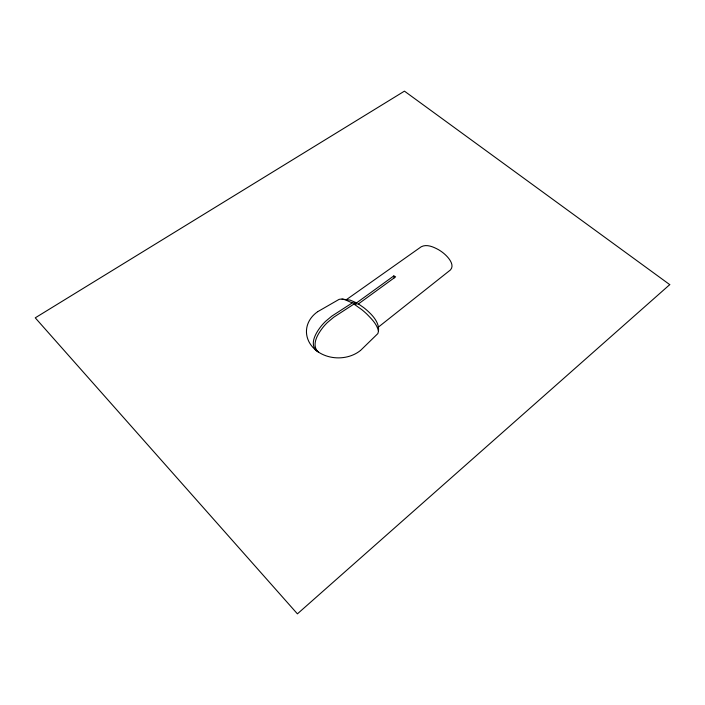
<?xml version="1.0" encoding="UTF-8"?>
<svg xmlns="http://www.w3.org/2000/svg" width="705" height="705" viewBox="0 0 705 705"><rect width="100%" height="100%" fill="white"/><g stroke="black" fill="none" stroke-linecap="round" stroke-linejoin="round"><path stroke-width="1.06" d="M360.652 350.332L377.598 333.826A3.102 2.538 5 0 0 377.915 333.447C380.559 325.578 374.972 317.876 369.57 312.747A72.976 60.771 -0.7 0 0 363.683 307.591L358.413 303.925L353.954 304.067L333.659 317.276L327.208 322.705A68.226 57.123 5.8 0 0 322.67 327.746C317.964 333.941 311.601 343.829 317.356 351.213A7.729 6.424 0.2 0 0 318.449 352.086M378.118 327.314L450.38 269.997C454.61 265.591 449.693 259.123 446.353 255.739A37.4 29.161 7.5 0 0 438.484 249.676C433.443 246.944 426.789 243.851 421.229 246.768L346.481 299.599M358.413 303.925L395.62 276.845L393.795 275.928L356.598 302.859C350.455 304.393 345.441 297.545 339.193 299.352A3.023 2.432 1.9 0 0 338.726 299.581L317.779 311.636M352.13 302.991L331.835 316.113L325.543 321.365A67.38 56.356 5.5 0 0 321.092 326.23C316.175 332.496 309.38 343.264 316.157 350.429A7.579 6.292 0 0 0 317.356 351.205M342.031 299.114L350.165 300.127L356.598 302.859M353.954 304.067L361.586 309.486A94.488 79.383 -2.7 0 1 366.864 314.095C371.588 318.96 377.052 324.177 378.418 331.086M393.795 275.928L394.174 277.893M360.493 350.455A31.778 26.103 1.7 0 1 332.249 357.382A31.575 25.944 1.7 0 1 309.01 341.855L308.728 341.299A31.795 26.12 1.7 0 1 306.49 330.204L306.763 327.887A31.919 26.226 1.7 0 1 317.62 311.742M669.75 284.635L297.413 613.852L35.25 317.832L404.441 91.148L669.75 284.635"/></g></svg>
